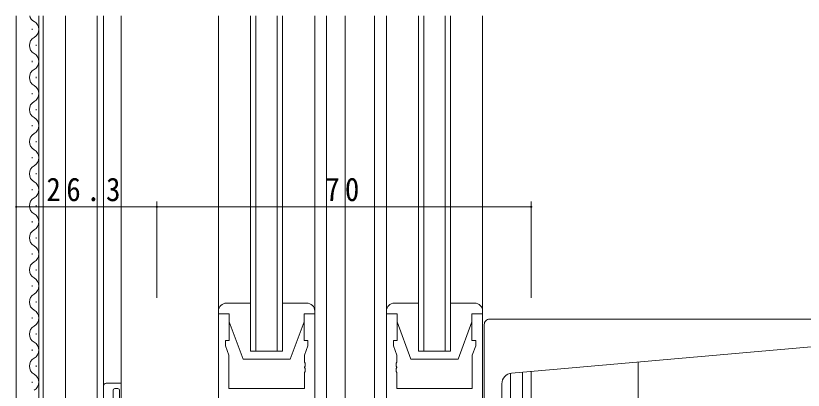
# Model space of a CAD drawing. Units: millimetres, scale not verified. Extents: x -594 to 539, y -420 to 386.
# Drawn here: x -448.3 to -301, y -129 to -58.9 of the extents above; entities that cross this region are included whole.
import ezdxf

# ---------------------------------------------------------------- set-up
doc = ezdxf.new("R2010")
doc.units = ezdxf.units.MM
doc.header["$LTSCALE"] = 2
for name, color, linetype, lineweight in [('0-3_YKK_11', 7, 'Continuous', 9), ('0-4_YKK_12', 2, 'Continuous', 9), ('0-5_YKK_13', 4, 'Continuous', 9), ('0-6_YKK_D', 6, 'Continuous', 9)]:
    doc.layers.add(name, color=color, linetype=linetype, lineweight=lineweight)
doc.styles.add('ＭＳ ゴシック', font='')
doc.styles.get('ＭＳ ゴシック').set_extended_font_data('MS Gothic')

msp = doc.modelspace()

# ---------------------------------------------------------------- linework, layer by layer
at = {"layer": '0-3_YKK_11'}
for p, q in [((-408.393, -114.687), (-410.393, -114.687)), ((-410.393, -114.687), (-410.393, -202.037)), ((-408.393, -119.687), (-408.393, -114.687)), ((-394.393, -114.687), (-394.393, -119.687)), ((-392.393, -114.687), (-394.393, -114.687)), ((-392.393, -176.687), (-392.393, -114.687)), ((-376.993, -114.687), (-378.993, -114.687)), ((-378.993, -114.687), (-378.993, -171.037)), ((-376.993, -119.687), (-376.993, -114.687)), ((-362.993, -114.687), (-362.993, -119.687)), ((-360.993, -114.687), (-362.993, -114.687)), ((-360.993, -164.687), (-360.993, -114.687)), ((-409.093, -119.687), (-408.393, -119.687)), ((-409.093, -120.687), (-409.093, -119.687)), ((-408.463, -122.418), (-409.093, -120.687)), ((-394.393, -119.687), (-393.693, -119.687)), ((-393.693, -120.687), (-394.323, -122.418)), ((-393.693, -119.687), (-393.693, -120.687)), ((-377.693, -119.687), (-376.993, -119.687)), ((-377.693, -120.687), (-377.693, -119.687)), ((-377.063, -122.418), (-377.693, -120.687)), ((-362.993, -119.687), (-362.293, -119.687)), ((-362.293, -120.687), (-362.923, -122.418)), ((-362.293, -119.687), (-362.293, -120.687)), ((-408.463, -128.687), (-408.463, -122.418)), ((-394.323, -122.418), (-394.323, -123.729)), ((-377.063, -123.729), (-377.063, -122.418)), ((-362.923, -122.418), (-362.923, -128.687)), ((-394.323, -123.729), (-394.203, -123.912)), ((-394.203, -124.462), (-394.323, -124.645)), ((-394.323, -124.645), (-394.323, -124.729)), ((-394.323, -124.729), (-394.203, -124.912)), ((-394.203, -123.912), (-394.203, -124.462)), ((-394.203, -124.912), (-394.203, -125.462)), ((-377.183, -123.912), (-377.063, -123.729)), ((-377.183, -124.462), (-377.183, -123.912)), ((-377.063, -124.645), (-377.183, -124.462)), ((-377.183, -124.912), (-377.063, -124.729)), ((-377.183, -125.462), (-377.183, -124.912)), ((-377.063, -124.729), (-377.063, -124.645)), ((-394.203, -125.462), (-394.323, -125.645)), ((-394.323, -125.645), (-394.323, -128.687)), ((-377.063, -125.645), (-377.183, -125.462)), ((-377.063, -128.687), (-377.063, -125.645)), ((-394.323, -128.687), (-408.463, -128.687)), ((-362.923, -128.687), (-377.063, -128.687))]:
    msp.add_line(p, q, dxfattribs=at)
at = {"layer": '0-4_YKK_12'}
for p, q in [((-448.193, -210.19), (-448.193, -58.937)), ((-443.993, -173.843), (-443.993, -58.937)), ((-443.193, -173.19), (-443.193, -58.937)), ((-438.993, -173.19), (-438.993, -58.937)), ((-433.093, -186.79), (-433.093, -58.937)), ((-431.893, -58.937), (-431.893, -186.69)), ((-428.593, -58.937), (-428.593, -130.687)), ((-404.393, -121.687), (-404.393, -58.937)), ((-403.393, -58.937), (-403.393, -121.687)), ((-399.393, -121.687), (-399.393, -58.937)), ((-398.393, -58.937), (-398.393, -121.687)), ((-390.193, -58.937), (-390.193, -202.687)), ((-386.693, -58.937), (-386.693, -171.687)), ((-381.193, -58.937), (-381.193, -171.687)), ((-372.993, -121.687), (-372.993, -58.937)), ((-371.993, -58.937), (-371.993, -121.687)), ((-367.993, -121.687), (-367.993, -58.937)), ((-366.993, -58.937), (-366.993, -121.687)), ((-445.253, -61.595), (-445.253, -61.395)), ((-444.493, -64.595), (-444.493, -64.395)), ((-445.253, -67.595), (-445.253, -67.395)), ((-444.493, -70.595), (-444.493, -70.395)), ((-445.253, -73.595), (-445.253, -73.395)), ((-444.493, -76.595), (-444.493, -76.395)), ((-445.253, -79.595), (-445.253, -79.395)), ((-444.493, -82.595), (-444.493, -82.395)), ((-445.253, -85.595), (-445.253, -85.395)), ((-444.493, -88.595), (-444.493, -88.395)), ((-445.253, -91.595), (-445.253, -91.395)), ((-444.493, -94.595), (-444.493, -94.395)), ((-445.253, -97.595), (-445.253, -97.395)), ((-444.493, -100.595), (-444.493, -100.395)), ((-445.253, -103.595), (-445.253, -103.395)), ((-444.493, -106.595), (-444.493, -106.395)), ((-445.253, -109.595), (-445.253, -109.395)), ((-444.493, -112.595), (-444.493, -112.395)), ((-445.253, -115.595), (-445.253, -115.395)), ((-444.493, -118.595), (-444.493, -118.395)), ((-445.253, -121.595), (-445.253, -121.395)), ((-398.393, -121.687), (-404.393, -121.687)), ((-366.993, -121.687), (-372.993, -121.687)), ((-444.493, -124.595), (-444.493, -124.395)), ((-331.893, -164.687), (-331.893, -123.726)), ((-355.793, -125.83), (-355.793, -164.687)), ((-353.523, -164.687), (-353.523, -125.618)), ((-351.893, -125.476), (-351.893, -164.687)), ((-445.253, -127.595), (-445.253, -127.395))]:
    msp.add_line(p, q, dxfattribs=at)
for centre, start, end in [((-444.034, -58.495), 194.90652, 240.79745), ((-445.711, -61.495), 299.20255, 60.79745), ((-444.034, -64.495), 119.20255, 240.79745), ((-445.711, -67.495), 299.20255, 60.79745), ((-444.034, -70.495), 119.20255, 240.79745), ((-445.711, -73.495), 299.20255, 60.79745), ((-444.034, -76.495), 119.20255, 240.79745), ((-445.711, -79.495), 299.20255, 60.79745), ((-444.034, -82.495), 119.20255, 240.79745), ((-445.711, -85.495), 299.20255, 60.79745), ((-444.034, -88.495), 119.20255, 240.79745), ((-445.711, -91.495), 299.20255, 60.79745), ((-444.034, -94.495), 119.20255, 240.79745), ((-445.711, -97.495), 299.20255, 60.79745), ((-444.034, -100.495), 119.20255, 240.79745), ((-445.711, -103.495), 299.20255, 60.79745), ((-444.034, -106.495), 119.20255, 240.79745), ((-445.711, -109.495), 299.20255, 60.79745), ((-444.034, -112.495), 119.20255, 240.79745), ((-445.711, -115.495), 299.20255, 60.79745), ((-444.034, -118.495), 119.20255, 240.79745), ((-445.711, -121.495), 299.20255, 60.79745), ((-444.034, -124.495), 119.20255, 240.79745), ((-445.711, -127.495), 299.20255, 60.79745)]:
    msp.add_arc(centre, 1.718, start, end, dxfattribs=at)
at = {"layer": '0-5_YKK_13'}
for p, q in [((-410.393, -58.937), (-410.393, -120.187)), ((-392.393, -58.937), (-392.393, -120.187)), ((-378.993, -58.937), (-378.993, -120.187)), ((-360.993, -58.937), (-360.993, -120.187)), ((-404.393, -112.687), (-408.893, -112.687)), ((-393.893, -112.687), (-398.393, -112.687)), ((-372.993, -112.687), (-377.493, -112.687)), ((-362.493, -112.687), (-366.993, -112.687)), ((-410.393, -114.187), (-410.393, -114.687)), ((-410.393, -114.687), (-408.393, -114.687)), ((-408.393, -114.687), (-408.393, -116.187)), ((-394.393, -114.687), (-392.393, -114.687)), ((-394.393, -116.187), (-394.393, -114.687)), ((-392.393, -114.687), (-392.393, -114.187)), ((-378.993, -114.187), (-378.993, -114.687)), ((-378.993, -114.687), (-376.993, -114.687)), ((-376.993, -114.687), (-376.993, -116.187)), ((-362.993, -114.687), (-360.993, -114.687)), ((-362.993, -116.187), (-362.993, -114.687)), ((-360.993, -114.687), (-360.993, -114.187)), ((-408.393, -116.187), (-405.793, -123.187)), ((-394.393, -116.187), (-396.993, -123.187)), ((-376.993, -116.187), (-374.393, -123.187)), ((-362.993, -116.187), (-365.593, -123.187)), ((-359.693, -115.69), (-297.493, -115.69)), ((-360.693, -125.242), (-360.693, -116.69)), ((-355.567, -125.797), (-298.106, -120.77)), ((-405.793, -123.187), (-396.993, -123.187)), ((-374.393, -123.187), (-365.593, -123.187)), ((-360.693, -125.242), (-360.693, -126.246)), ((-360.693, -163.19), (-360.693, -126.246)), ((-428.593, -127.69), (-431.393, -127.69)), ((-357.393, -163.19), (-357.393, -127.79)), ((-431.893, -128.19), (-431.893, -136.69)), ((-430.093, -128.987), (-430.093, -131.687)), ((-429.793, -128.687), (-429.193, -128.687)), ((-428.893, -128.987), (-428.893, -130.387))]:
    msp.add_line(p, q, dxfattribs=at)
for centre, radius, start, end in [((-408.893, -114.187), 1.5, 90, 180), ((-393.893, -114.187), 1.5, 0, 90), ((-377.493, -114.187), 1.5, 90, 180), ((-362.493, -114.187), 1.5, 0, 90), ((-359.693, -116.69), 1, 135.57298, 180), ((-359.693, -116.69), 1, 90, 135.57298), ((-359.693, -116.69), 1, 121.36693, 135.57298), ((-355.393, -127.79), 2, 95, 180), ((-431.393, -128.19), 0.5, 90, 180), ((-429.793, -128.987), 0.3, 90, 180), ((-429.193, -128.987), 0.3, 0, 90)]:
    msp.add_arc(centre, radius, start, end, dxfattribs=at)
at = {"layer": '0-6_YKK_D'}
for p, q in [((-448.193, -111.687), (-448.193, -93.687)), ((-421.893, -111.687), (-421.893, -93.687)), ((-421.893, -111.687), (-421.893, -93.687)), ((-351.893, -111.687), (-351.893, -93.687)), ((-421.893, -94.687), (-448.193, -94.687)), ((-421.893, -94.687), (-351.893, -94.687))]:
    msp.add_line(p, q, dxfattribs=at)
for centre, start, end in [((-448.193, -94.687), 0, 180), ((-448.193, -94.687), 180, 0), ((-421.893, -94.687), 0, 180), ((-421.893, -94.687), 0, 180), ((-421.893, -94.687), 180, 0), ((-421.893, -94.687), 180, 0), ((-351.893, -94.687), 0, 180), ((-351.893, -94.687), 180, 0)]:
    msp.add_arc(centre, 0.106, start, end, dxfattribs=at)

# ---------------------------------------------------------------- texts
at = {"layer": '0-6_YKK_D', "color": 7, "char_height": 4.399, "attachment_point": 7, "style": 'ＭＳ ゴシック'}
for s, insert in [('\\T1.38;\\W0.9;26.3', (-442.563, -93.687)), ('\\T1.36;\\W0.9;70', (-390.413, -93.687))]:
    msp.add_mtext(s, dxfattribs=dict(at, insert=insert))

doc.saveas('drawing.dxf')
